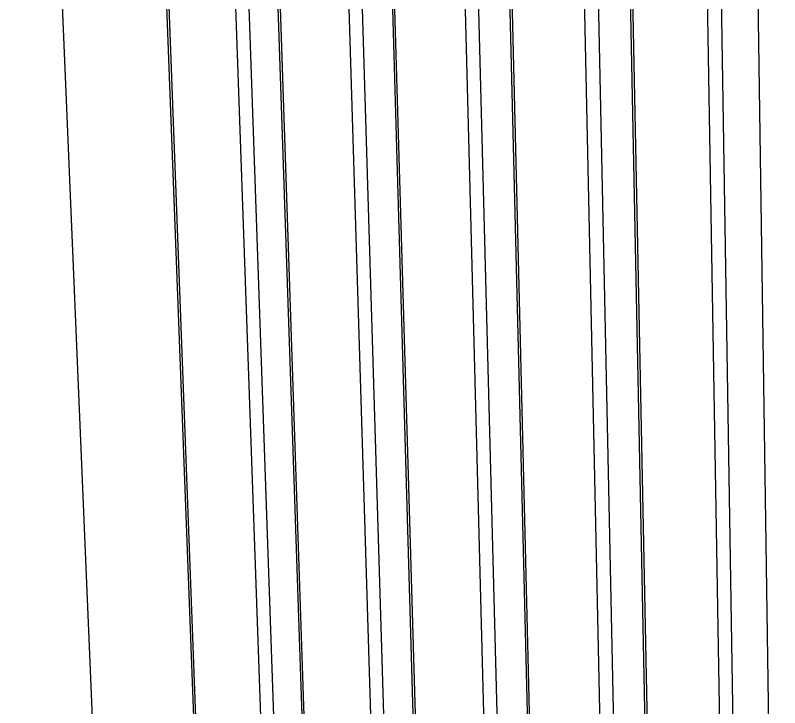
# Model space of a CAD drawing. Header units: millimetres. Extents: x -987 to 2591, y -102 to 2398.
# Drawn here: x -185.6 to -19.4, y 202.7 to 353.3 of the extents above; entities that cross this region are included whole.
import ezdxf

# ---------------------------------------------------------------- set-up
doc = ezdxf.new("R2010")
doc.units = ezdxf.units.MM
doc.header["$MEASUREMENT"] = 0
doc.layers.add('Utwórz2D linie widoczne', color=7, linetype='Continuous', true_color=0x000000)

msp = doc.modelspace()

# ---------------------------------------------------------------- linework, layer by layer
at = {"layer": 'Utwórz2D linie widoczne'}
for p, q in [((-165.76, 127.47), (-185.64, 599.81)), ((-144.85, 149.9), (-161.41, 585.73)), ((-144.4, 149.3), (-160.94, 585.33)), ((-145.69, 579.59), (-130.2, 141.21)), ((-142.68, 579.57), (-127.42, 141.18)), ((-121.08, 136.36), (-135.88, 576.13)), ((-120.61, 135.74), (-135.39, 575.71)), ((-119.78, 569.84), (-106.11, 127.47)), ((-116.74, 569.82), (-103.3, 127.45)), ((-96.79, 122.55), (-109.74, 566.32)), ((-96.31, 121.89), (-109.23, 565.87)), ((-93.25, 559.86), (-81.49, 113.44)), ((-90.18, 559.85), (-78.65, 113.42)), ((-71.98, 108.41), (-82.99, 556.26)), ((-71.48, 107.74), (-82.45, 555.8)), ((-66.09, 549.64), (-56.33, 99.1)), ((-62.98, 549.63), (-53.46, 99.08)), ((-46.61, 93.98), (-55.59, 545.97)), ((-46.1, 93.27), (-55.03, 545.49)), ((-19.4, 41.84), (-26.81, 540.45)), ((-38.27, 539.18), (-30.6, 84.44)), ((-35.12, 539.16), (-27.7, 84.42))]:
    msp.add_line(p, q, dxfattribs=at)

doc.saveas('drawing.dxf')
